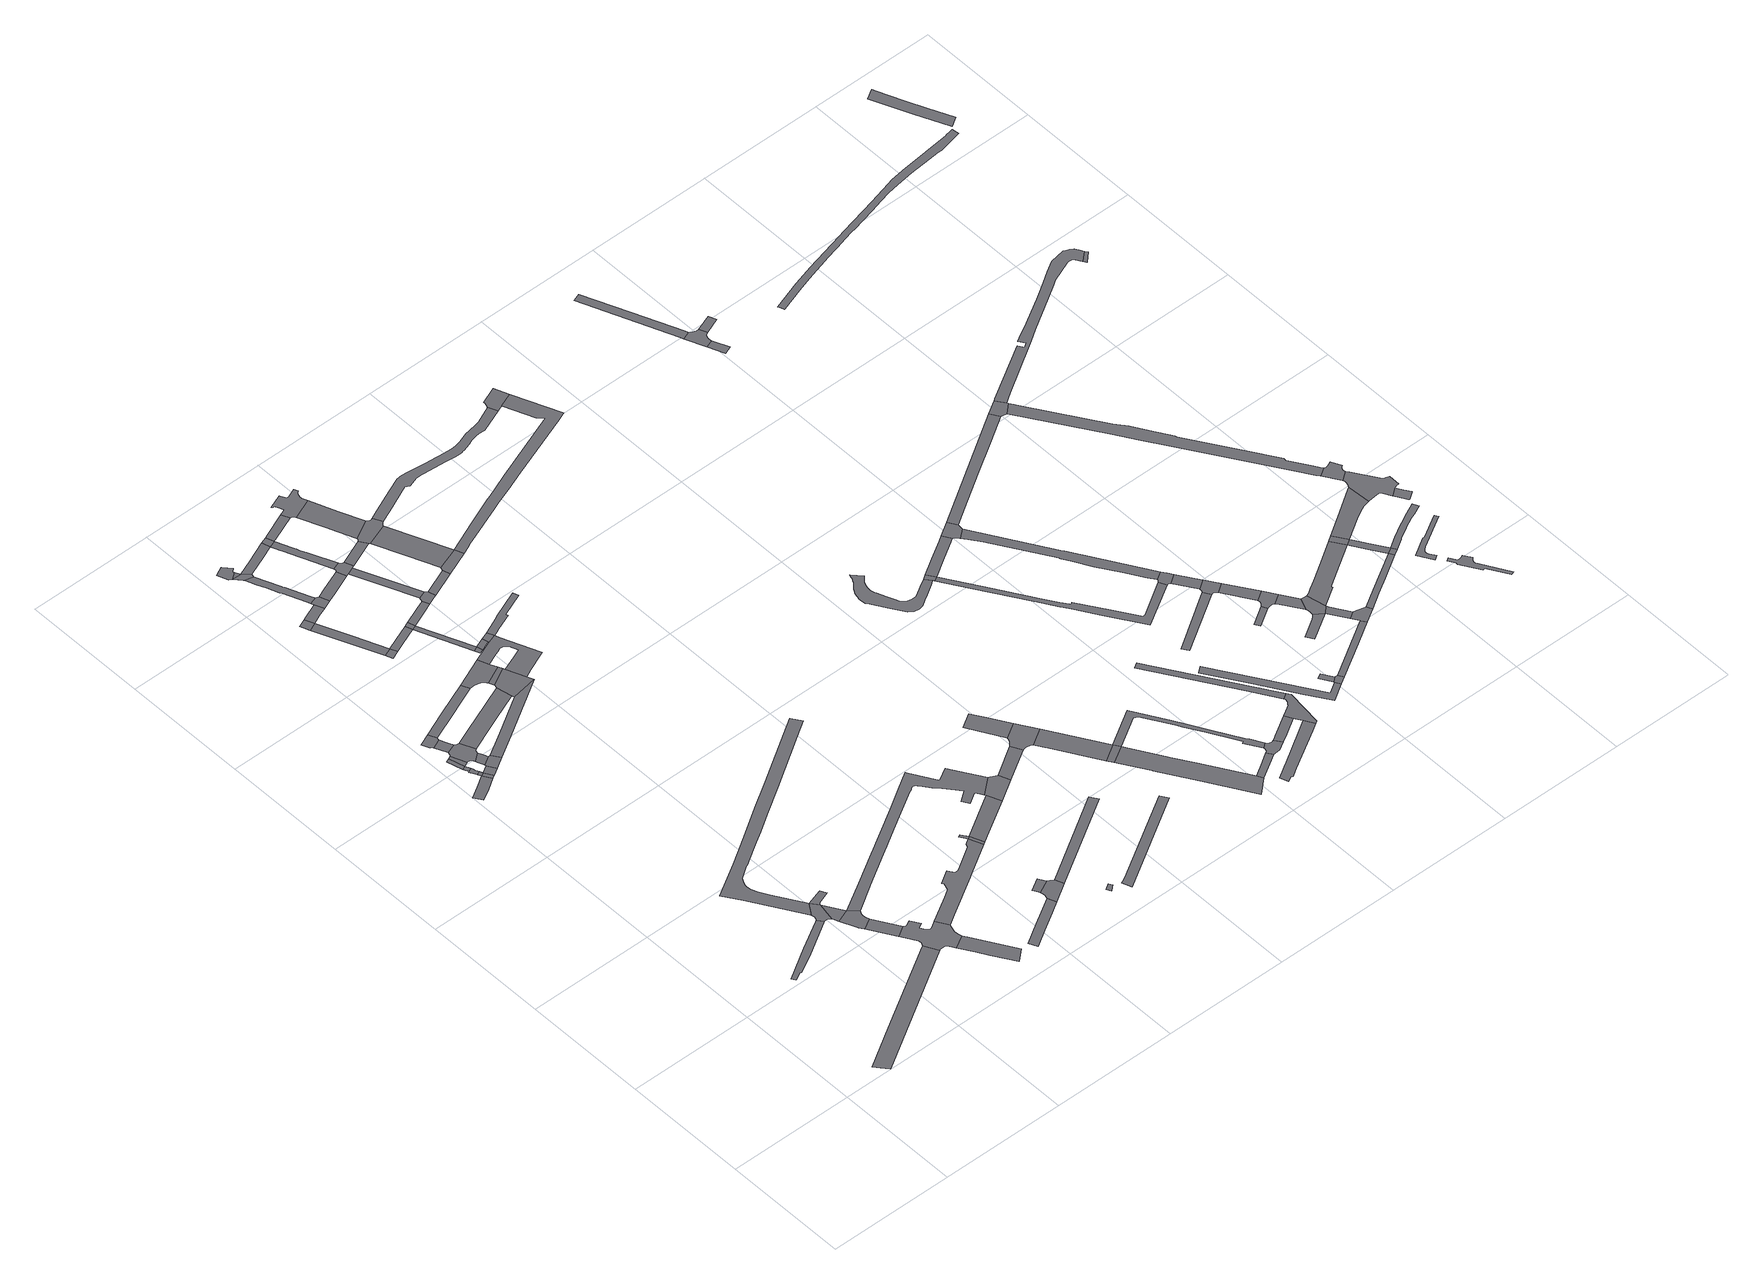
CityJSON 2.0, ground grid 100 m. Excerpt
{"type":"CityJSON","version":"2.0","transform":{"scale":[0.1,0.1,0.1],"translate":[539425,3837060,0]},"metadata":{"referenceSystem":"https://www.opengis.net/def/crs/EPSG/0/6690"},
"CityObjects":{
"road1":{"type":"Road","attributes":{"RoadStructureAttribute.sectionType":"1"},"geometry":[{"type":"MultiSurface","lod":"1","boundaries":[[[0,1,2,3,4,5,6]]]}]},
"road2":{"type":"Road","attributes":{"RoadStructureAttribute.sectionType":"1"},"geometry":[{"type":"MultiSurface","lod":"1","boundaries":[[[7,8,9,10,11,12,13,14,15,16]]]}]},
"road3":{"type":"Road","attributes":{"RoadStructureAttribute.sectionType":"1"},"geometry":[{"type":"MultiSurface","lod":"1","boundaries":[[[17,18,19,20,21,22]]]}]},
"road4":{"type":"Road","geometry":[{"type":"MultiSurface","lod":"1","boundaries":[[[23,24,25,26]]]}]},
"road5":{"type":"Road","geometry":[{"type":"MultiSurface","lod":"1","boundaries":[[[27,28,29,30,31,32,33]]]}]},
"road6":{"type":"Road","geometry":[{"type":"MultiSurface","lod":"1","boundaries":[[[34,26,25,35,30,29]]]}]},
"road7":{"type":"Road","geometry":[{"type":"MultiSurface","lod":"1","boundaries":[[[33,32,36,17,37]]]}]},
"road8":{"type":"Road","geometry":[{"type":"MultiSurface","lod":"1","boundaries":[[[37,17,22,38]]]}]},
"road9":{"type":"Road","attributes":{"RoadStructureAttribute.sectionType":"1"},"geometry":[{"type":"MultiSurface","lod":"1","boundaries":[[[39,23,26,40]]]}]},
"road10":{"type":"Road","attributes":{"RoadStructureAttribute.sectionType":"1"},"geometry":[{"type":"MultiSurface","lod":"1","boundaries":[[[41,37,38,42]]]}]},
"road11":{"type":"Road","geometry":[{"type":"MultiSurface","lod":"1","boundaries":[[[43,44,45,46,47,48,49,50,51,7,16,52,53,54,55,56,57]]]}]},
"road12":{"type":"Road","geometry":[{"type":"MultiSurface","lod":"1","boundaries":[[[58,59,60,61,62,63,64,65]]]}]},
"road13":{"type":"Road","attributes":{"RoadStructureAttribute.sectionType":"1"},"geometry":[{"type":"MultiSurface","lod":"1","boundaries":[[[66,63,62,67,68,69]]]}]},
"road14":{"type":"Road","geometry":[{"type":"MultiSurface","lod":"1","boundaries":[[[70,71,69,68,72,73,39,40,74,75,76,77,78,79,80,81,82]]]}]},
"road15":{"type":"Road","attributes":{"RoadStructureAttribute.sectionType":"1"},"geometry":[{"type":"MultiSurface","lod":"1","boundaries":[[[83,84,85,78,77,86,87,88,89]]]}]},
"road16":{"type":"Road","geometry":[{"type":"MultiSurface","lod":"1","boundaries":[[[90,91,92,93,94,95,96,97,98,99]]]}]},
"road17":{"type":"Road","geometry":[{"type":"MultiSurface","lod":"1","boundaries":[[[100,89,88,41,42,101,102]]]}]},
"road18":{"type":"Road","attributes":{"RoadStructureAttribute.sectionType":"1"},"geometry":[{"type":"MultiSurface","lod":"1","boundaries":[[[103,57,56,104,105,91,90]]]}]},
"road19":{"type":"Road","attributes":{"RoadStructureAttribute.sectionType":"1"},"geometry":[{"type":"MultiSurface","lod":"1","boundaries":[[[95,94,106,107]]]}]},
"road20":{"type":"Road","geometry":[{"type":"MultiSurface","lod":"1","boundaries":[[[108,109,110,111,43,57]]]}]},
"road21":{"type":"Road","geometry":[{"type":"MultiSurface","lod":"1","boundaries":[[[112,113,114,115,116,117,118,119,120,121,122,123,107,106,124,125,126,127,0,6,128,129,130,131,132,133,134,135,136,137,138,139,140,141]]]}]},
"road22":{"type":"Road","attributes":{"RoadStructureAttribute.sectionType":"1"},"geometry":[{"type":"MultiSurface","lod":"1","boundaries":[[[142,135,134,143,144,145,146]]]}]},
"road23":{"type":"Road","attributes":{"RoadStructureAttribute.sectionType":"1"},"geometry":[{"type":"MultiSurface","lod":"1","boundaries":[[[147,148,149,58,65,150,151,152]]]}]},
"road24":{"type":"Road","attributes":{"RoadStructureAttribute.sectionType":"1"},"geometry":[{"type":"MultiSurface","lod":"1","boundaries":[[[153,154,155,82,81,156,157,158]]]}]},
"road25":{"type":"Road","attributes":{"RoadStructureAttribute.sectionType":"1"},"geometry":[{"type":"MultiSurface","lod":"1","boundaries":[[[159,160,161,162,102,101]]]}]},
"road26":{"type":"Road","geometry":[{"type":"MultiSurface","lod":"1","boundaries":[[[163,164,165,166,167]]]}]},
"road27":{"type":"Road","attributes":{"RoadStructureAttribute.sectionType":"1"},"geometry":[{"type":"MultiSurface","lod":"1","boundaries":[[[168,167,166,169,170,171]]]}]},
"road28":{"type":"Road","attributes":{"RoadStructureAttribute.sectionType":"1"},"geometry":[{"type":"MultiSurface","lod":"1","boundaries":[[[172,173,174,175,176,177,178,179,180,181,182,183,184,185,186,187,188,189,190,191,192,193,194,195,196,197,198,44,43]]]}]},
"road29":{"type":"Road","geometry":[{"type":"MultiSurface","lod":"1","boundaries":[[[171,170,199,200]]]}]},
"road30":{"type":"Road","attributes":{"RoadStructureAttribute.sectionType":"1"},"geometry":[{"type":"MultiSurface","lod":"1","boundaries":[[[201,202,163,167,203,204]]]}]},
"road31":{"type":"Road","geometry":[{"type":"MultiSurface","lod":"1","boundaries":[[[205,206,207,208,209,210,211,212]]]}]},
"road32":{"type":"Road","attributes":{"RoadStructureAttribute.sectionType":"1"},"geometry":[{"type":"MultiSurface","lod":"1","boundaries":[[[213,210,209,214]]]}]},
"road33":{"type":"Road","geometry":[{"type":"MultiSurface","lod":"1","boundaries":[[[209,215,216,217,214]]]}]},
"road34":{"type":"Road","attributes":{"RoadStructureAttribute.sectionType":"1"},"geometry":[{"type":"MultiSurface","lod":"1","boundaries":[[[215,218,219,220,221,222,223,224,225,226,227,228,229,230,216]]]}]},
"road35":{"type":"Road","attributes":{"RoadStructureAttribute.sectionType":"1"},"geometry":[{"type":"MultiSurface","lod":"1","boundaries":[[[231,232,233,234,235,236,237,238]]]}]},
"road36":{"type":"Road","geometry":[{"type":"MultiSurface","lod":"1","boundaries":[[[239,147,152,240,241,242,243,244,245,246,247,248]]]}]},
"road37":{"type":"Road","attributes":{"RoadStructureAttribute.sectionType":"1"},"geometry":[{"type":"MultiSurface","lod":"1","boundaries":[[[249,250,171,200,251,252]]]}]},
"road38":{"type":"Road","attributes":{"RoadStructureAttribute.sectionType":"1"},"geometry":[{"type":"MultiSurface","lod":"1","boundaries":[[[253,254,255,256,257,258,259,260,261,262,263,264,265,141,140,266,267,268,269]]]}]},
"road39":{"type":"Road","geometry":[{"type":"MultiSurface","lod":"1","boundaries":[[[225,224,201,204,270,271]]]}]},
"road40":{"type":"Road","attributes":{"RoadStructureAttribute.sectionType":"1"},"geometry":[{"type":"MultiSurface","lod":"1","boundaries":[[[247,246,272,273]]]}]},
"road41":{"type":"Road","geometry":[{"type":"MultiSurface","lod":"1","boundaries":[[[273,272,274,275,153,158,161,160,276,277]]]}]},
"road42":{"type":"Road","geometry":[{"type":"MultiSurface","lod":"1","boundaries":[[[278,279,214,217,280,281]]]}]},
"road43":{"type":"Road","geometry":[{"type":"MultiSurface","lod":"1","boundaries":[[[282,283,249,252,284]]]}]},
"road44":{"type":"Road","attributes":{"RoadStructureAttribute.sectionType":"1"},"geometry":[{"type":"MultiSurface","lod":"1","boundaries":[[[284,252,285,286]]]}]},
"road45":{"type":"Road","geometry":[{"type":"MultiSurface","lod":"1","boundaries":[[[286,285,287,288]]]}]},
"road46":{"type":"Road","attributes":{"RoadStructureAttribute.sectionType":"1"},"geometry":[{"type":"MultiSurface","lod":"1","boundaries":[[[289,290,291,271,270,292,293,294]]]}]},
"road47":{"type":"Road","attributes":{"RoadStructureAttribute.sectionType":"1"},"geometry":[{"type":"MultiSurface","lod":"1","boundaries":[[[295,296,297,298,299,300,301,302,303,304,305,306,90,99,307,308,309,310,311,312,313,314,315,316,317,318,319,320,321,322,323,324,325,326,327,328,329,330,331,332,333]]]}]},
"road48":{"type":"Road","attributes":{"RoadStructureAttribute.sectionType":"1"},"geometry":[{"type":"MultiSurface","lod":"1","boundaries":[[[334,286,288,335,336]]]}]},
"road49":{"type":"Road","attributes":{"RoadStructureAttribute.sectionType":"1"},"geometry":[{"type":"MultiSurface","lod":"1","boundaries":[[[337,338,339,340,341,342,343,344,345,239,248,346,347,348,349,350,351,352,353,354,355,277,276]]]}]},
"road50":{"type":"Road","geometry":[{"type":"MultiSurface","lod":"1","boundaries":[[[356,357,358,359,360,361]]]}]},
"road51":{"type":"Road","attributes":{"RoadStructureAttribute.sectionType":"1"},"geometry":[{"type":"MultiSurface","lod":"1","boundaries":[[[362,363,282,284,364,365]]]}]},
"road52":{"type":"Road","attributes":{"RoadStructureAttribute.sectionType":"1"},"geometry":[{"type":"MultiSurface","lod":"1","boundaries":[[[366,361,360,367,368,231,238,369,370]]]}]},
"road53":{"type":"Road","geometry":[{"type":"MultiSurface","lod":"1","boundaries":[[[371,278,281,372]]]}]},
"road54":{"type":"Road","geometry":[{"type":"MultiSurface","lod":"1","boundaries":[[[373,334,336,343,342]]]}]},
"road55":{"type":"Road","attributes":{"RoadStructureAttribute.sectionType":"1"},"geometry":[{"type":"MultiSurface","lod":"1","boundaries":[[[374,375,376,377,378,372,281,379,380,381,382,383,384,385,386,387]]]}]},
"road56":{"type":"Road","geometry":[{"type":"MultiSurface","lod":"1","boundaries":[[[388,387,386,389,390,391,289,294,392,393,394,395]]]}]},
"road57":{"type":"Road","geometry":[{"type":"MultiSurface","lod":"1","boundaries":[[[396,397,398,253,399]]]}]},
"road58":{"type":"Road","attributes":{"RoadStructureAttribute.sectionType":"1"},"geometry":[{"type":"MultiSurface","lod":"1","boundaries":[[[400,401,393,392,402,403,404]]]}]},
"road59":{"type":"Road","geometry":[{"type":"MultiSurface","lod":"1","boundaries":[[[399,253,269,405]]]}]},
"road60":{"type":"Road","geometry":[{"type":"MultiSurface","lod":"1","boundaries":[[[406,404,403,362,365,407,408,409]]]}]},
"road61":{"type":"Road","attributes":{"RoadStructureAttribute.sectionType":"1"},"geometry":[{"type":"MultiSurface","lod":"1","boundaries":[[[410,411,412,371,372,413,414,415]]]}]},
"road62":{"type":"Road","geometry":[{"type":"MultiSurface","lod":"1","boundaries":[[[416,417,418,419]]]}]},
"road63":{"type":"Road","attributes":{"RoadStructureAttribute.sectionType":"1"},"geometry":[{"type":"MultiSurface","lod":"1","boundaries":[[[420,421,395,394,422,423]]]}]},
"road64":{"type":"Road","attributes":{"RoadStructureAttribute.sectionType":"1"},"geometry":[{"type":"MultiSurface","lod":"1","boundaries":[[[424,425,426,427,428,429,430,431,432,373,342]]]}]},
"road65":{"type":"Road","attributes":{"RoadStructureAttribute.sectionType":"1"},"geometry":[{"type":"MultiSurface","lod":"1","boundaries":[[[433,409,408,434]]]}]},
"road66":{"type":"Road","attributes":{"RoadStructureAttribute.sectionType":"1"},"geometry":[{"type":"MultiSurface","lod":"1","boundaries":[[[435,399,405,436,437]]]}]},
"road67":{"type":"Road","geometry":[{"type":"MultiSurface","lod":"1","boundaries":[[[438,439,440,441,442,443,444,445,446,410,415,447,448,449,450,451,452,453,454,455,456,457,458,459]]]}]},
"road68":{"type":"Road","attributes":{"RoadStructureAttribute.sectionType":"1"},"geometry":[{"type":"MultiSurface","lod":"1","boundaries":[[[460,449,448,461,462,463,464]]]}]},
"road69":{"type":"Road","geometry":[{"type":"MultiSurface","lod":"1","boundaries":[[[465,466,467,464,463,468,420,423,469,470,471,472,473,474]]]}]},
"road70":{"type":"Road","attributes":{"RoadStructureAttribute.sectionType":"1"},"geometry":[{"type":"MultiSurface","lod":"1","boundaries":[[[475,476,370,369]]]}]},
"road71":{"type":"Road","attributes":{"RoadStructureAttribute.sectionType":"1"},"geometry":[{"type":"MultiSurface","lod":"1","boundaries":[[[477,470,469,478,479,480]]]}]},
"road72":{"type":"Road","geometry":[{"type":"MultiSurface","lod":"1","boundaries":[[[480,479,433,434,481]]]}]},
"road73":{"type":"Road","geometry":[{"type":"MultiSurface","lod":"1","boundaries":[[[333,332,435,437,482,483]]]}]},
"road74":{"type":"Road","attributes":{"RoadStructureAttribute.sectionType":"1"},"geometry":[{"type":"MultiSurface","lod":"1","boundaries":[[[484,485,486,487,488,489]]]}]},
"road75":{"type":"Road","attributes":{"RoadStructureAttribute.sectionType":"1"},"geometry":[{"type":"MultiSurface","lod":"1","boundaries":[[[490,483,482,491]]]}]},
"road76":{"type":"Road","attributes":{"RoadStructureAttribute.sectionType":"1"},"geometry":[{"type":"MultiSurface","lod":"1","boundaries":[[[492,493,494,495,496,497]]]}]},
"road77":{"type":"Road","geometry":[{"type":"MultiSurface","lod":"1","boundaries":[[[497,496,498,499,500,490,491,501,502,503,504]]]}]},
"road78":{"type":"Road","attributes":{"RoadStructureAttribute.sectionType":"1"},"geometry":[{"type":"MultiSurface","lod":"1","boundaries":[[[505,504,503,506,507,508,509,510]]]}]},
"road79":{"type":"Road","attributes":{"RoadStructureAttribute.sectionType":"1"},"geometry":[{"type":"MultiSurface","lod":"1","boundaries":[[[511,512,513,514,515,516,517,518,519,520,521,522,523,524,525,526,527,528,529,474,473,530,531,532,533,534,535,536,537,538,539,540,541,542,543,544,545,546,547,548,549,550,551]]]}]},
"road80":{"type":"Road","geometry":[{"type":"MultiSurface","lod":"1","boundaries":[[[510,509,552,553]]]}]},
"road81":{"type":"Road","attributes":{"RoadStructureAttribute.sectionType":"1"},"geometry":[{"type":"MultiSurface","lod":"1","boundaries":[[[554,555,556,557,558,559,560,561,562,563,564,565,566,567,568,569,570,571,480,481]]]}]},
"road82":{"type":"Road","attributes":{"RoadStructureAttribute.sectionType":"1"},"geometry":[{"type":"MultiSurface","lod":"1","boundaries":[[[572,573,574,575,553,552,576,577,578,579,580,581,582,583]]]}]},
"road83":{"type":"Road","attributes":{"RoadStructureAttribute.sectionType":"1"},"geometry":[{"type":"MultiSurface","lod":"1","boundaries":[[[584,585,586,587,588,589,510,553,590,591,592,593,594,595,596,597,598,599]]]}]},
"road84":{"type":"Road","attributes":{"RoadStructureAttribute.sectionType":"1"},"geometry":[{"type":"MultiSurface","lod":"1","boundaries":[[[600,601,583,582,602,603]]]}]},
"road85":{"type":"Road","attributes":{"RoadStructureAttribute.sectionType":"1"},"geometry":[{"type":"MultiSurface","lod":"1","boundaries":[[[604,605,606,607,608,609,610,611,612,613,614,615,616,617,618,619,620,621,622,623,624,625,626,627,628,629,630,631,632,633,634,635,636,637,638,639,640,641,642,643,644,645,646,647,648,649,650,651,652,653,654,655,656,657,658,659,660,661,662,663,664]]]}]},
"road86":{"type":"Road","geometry":[{"type":"MultiSurface","lod":"1","boundaries":[[[665,666,667,599,598,668,669,670,671,672,600,603,673,674,675]]]}]},
"road87":{"type":"Road","attributes":{"RoadStructureAttribute.sectionType":"1"},"geometry":[{"type":"MultiSurface","lod":"1","boundaries":[[[676,677,678,679,680,681,682,683,684,685,686,687,688]]]}]},
"road88":{"type":"Road","geometry":[{"type":"MultiSurface","lod":"1","boundaries":[[[689,690,691,692,511,551,564,563]]]}]},
"road89":{"type":"Road","geometry":[{"type":"MultiSurface","lod":"1","boundaries":[[[693,664,663,694,695]]]}]},
"road90":{"type":"Road","attributes":{"RoadStructureAttribute.sectionType":"1"},"geometry":[{"type":"MultiSurface","lod":"1","boundaries":[[[696,697,698,699,675,674,700,701,702]]]}]},
"road91":{"type":"Road","attributes":{"RoadStructureAttribute.sectionType":"1"},"geometry":[{"type":"MultiSurface","lod":"1","boundaries":[[[703,704,705,706,707,708]]]}]},
"road92":{"type":"Road","attributes":{"RoadStructureAttribute.sectionType":"1"},"geometry":[{"type":"MultiSurface","lod":"1","boundaries":[[[709,710,711,693,695,712,713,714]]]}]},
"road93":{"type":"Road","geometry":[{"type":"MultiSurface","lod":"1","boundaries":[[[715,716,708,707,717,718,719,720,721,696,702,676,688]]]}]},
"road94":{"type":"Road","attributes":{"RoadStructureAttribute.sectionType":"1"},"geometry":[{"type":"MultiSurface","lod":"1","boundaries":[[[722,723,724,725,726,727,728,729,730,731,732,695,694,733,734,735,736,737,738,739,740,741,742]]]}]},
"road95":{"type":"Road","attributes":{"RoadStructureAttribute.sectionType":"1"},"geometry":[{"type":"MultiSurface","lod":"1","boundaries":[[[743,744,745,746,747,748,749,750,751,752]]]}]},
"road96":{"type":"Road","geometry":[{"type":"MultiSurface","lod":"1","boundaries":[[[753,709,714,754,755,756,757]]]}]},
"road97":{"type":"Road","attributes":{"RoadStructureAttribute.sectionType":"1"},"geometry":[{"type":"MultiSurface","lod":"1","boundaries":[[[758,759,760,761]]]}]},
"road98":{"type":"Road","geometry":[{"type":"MultiSurface","lod":"1","boundaries":[[[762,763,764,765]]]}]},
"road99":{"type":"Road","geometry":[{"type":"MultiSurface","lod":"1","boundaries":[[[766,765,764,752,751,767,768]]]}]},
"road100":{"type":"Road","attributes":{"RoadStructureAttribute.sectionType":"1"},"geometry":[{"type":"MultiSurface","lod":"1","boundaries":[[[769,770,771,772,773,756,755,774,775,776,777,778,779,780,781,782,783,784]]]}]},
"road101":{"type":"Road","geometry":[{"type":"MultiSurface","lod":"1","boundaries":[[[785,784,783,786,742,741,787,788,789]]]}]},
"road102":{"type":"Road","attributes":{"RoadStructureAttribute.sectionType":"1"},"geometry":[{"type":"MultiSurface","lod":"1","boundaries":[[[790,791,792,793]]]}]},
"road103":{"type":"Road","attributes":{"RoadStructureAttribute.sectionType":"1"},"geometry":[{"type":"MultiSurface","lod":"1","boundaries":[[[794,789,788,795,796]]]}]},
"road104":{"type":"Road","geometry":[{"type":"MultiSurface","lod":"1","boundaries":[[[796,795,797,798,758,761,799,800,801,802]]]}]},
"road105":{"type":"Road","attributes":{"RoadStructureAttribute.sectionType":"1"},"geometry":[{"type":"MultiSurface","lod":"1","boundaries":[[[803,768,767,804,805]]]}]},
"road106":{"type":"Road","attributes":{"RoadStructureAttribute.sectionType":"1"},"geometry":[{"type":"MultiSurface","lod":"1","boundaries":[[[806,807,808,809,810,811,812]]]}]},
"road107":{"type":"Road","attributes":{"RoadStructureAttribute.sectionType":"1"},"geometry":[{"type":"MultiSurface","lod":"1","boundaries":[[[802,801,813,814]]]}]},
"road108":{"type":"Road","geometry":[{"type":"MultiSurface","lod":"1","boundaries":[[[814,813,815,816,817,790,793,818,819,820,821,822]]]}]},
"road109":{"type":"Road","attributes":{"RoadStructureAttribute.sectionType":"1"},"geometry":[{"type":"MultiSurface","lod":"1","boundaries":[[[823,753,757,824,825,826,827]]]}]},
"road110":{"type":"Road","attributes":{"RoadStructureAttribute.sectionType":"1"},"geometry":[{"type":"MultiSurface","lod":"1","boundaries":[[[828,829,830,831,832,833,834]]]}]},
"road111":{"type":"Road","attributes":{"RoadStructureAttribute.sectionType":"1"},"geometry":[{"type":"MultiSurface","lod":"1","boundaries":[[[822,821,835,836,837]]]}]},
"road112":{"type":"Road","attributes":{"RoadStructureAttribute.sectionType":"1"},"geometry":[{"type":"MultiSurface","lod":"1","boundaries":[[[838,839,840,841]]]}]},
"road113":{"type":"Road","geometry":[{"type":"MultiSurface","lod":"1","boundaries":[[[842,843,844,845,834,833,841,840,846,847,848,849,850,851,852]]]}]},
"road114":{"type":"Road","geometry":[{"type":"MultiSurface","lod":"1","boundaries":[[[853,837,836,854,855,856,806,812,857,858]]]}]},
"road115":{"type":"Road","attributes":{"RoadStructureAttribute.sectionType":"1"},"geometry":[{"type":"MultiSurface","lod":"1","boundaries":[[[859,860,857,812,861,862]]]}]},
"road116":{"type":"Road","geometry":[{"type":"MultiSurface","lod":"1","boundaries":[[[863,862,861,864,803,805,865,866,867]]]}]},
"road117":{"type":"Road","geometry":[{"type":"MultiSurface","lod":"1","boundaries":[[[868,869,852,851]]]}]},
"road118":{"type":"Road","attributes":{"RoadStructureAttribute.sectionType":"1"},"geometry":[{"type":"MultiSurface","lod":"1","boundaries":[[[870,871,872,873,874,875,858,857,876,877,878,879,880,881]]]}]},
"road119":{"type":"Road","attributes":{"RoadStructureAttribute.sectionType":"1"},"geometry":[{"type":"MultiSurface","lod":"1","boundaries":[[[882,883,867,866,865,884,885,886]]]}]},
"road120":{"type":"Road","geometry":[{"type":"MultiSurface","lod":"1","boundaries":[[[887,823,827,888,889,890]]]}]},
"road121":{"type":"Road","geometry":[{"type":"MultiSurface","lod":"1","boundaries":[[[891,870,881,892]]]}]},
"road122":{"type":"Road","attributes":{"RoadStructureAttribute.sectionType":"1"},"geometry":[{"type":"MultiSurface","lod":"1","boundaries":[[[893,892,881,894,895,896]]]}]},
"road123":{"type":"Road","geometry":[{"type":"MultiSurface","lod":"1","boundaries":[[[896,895,882,886,897]]]}]},
"road124":{"type":"Road","attributes":{"RoadStructureAttribute.sectionType":"1"},"geometry":[{"type":"MultiSurface","lod":"1","boundaries":[[[898,899,900,901,902,903,904,905,906,907,908,909,910,911,889,888,912,913,914,915,916,917,918,919]]]}]},
"road125":{"type":"Road","attributes":{"RoadStructureAttribute.sectionType":"1"},"geometry":[{"type":"MultiSurface","lod":"1","boundaries":[[[920,921,922,891,892,923,924,925,926,927,928]]]}]},
"road126":{"type":"Road","attributes":{"RoadStructureAttribute.sectionType":"1"},"geometry":[{"type":"MultiSurface","lod":"1","boundaries":[[[929,930,931,932,933,934,935,936,937,938,939,940,941,942,943,944,945,946,947]]]}]},
"road127":{"type":"Road","attributes":{"RoadStructureAttribute.sectionType":"1"},"geometry":[{"type":"MultiSurface","lod":"1","boundaries":[[[948,949,950,951,952,953,954,955,956,957,958,959]]]}]},
"road128":{"type":"Road","attributes":{"RoadStructureAttribute.sectionType":"1"},"geometry":[{"type":"MultiSurface","lod":"1","boundaries":[[[960,961,962,963,964,965,966,896,897,967,968,969,970,971,972,973]]]}]},
"road129":{"type":"Road","geometry":[{"type":"MultiSurface","lod":"1","boundaries":[[[974,975,976,977,919,918,978,979,980,981,982,983]]]}]},
"road130":{"type":"Road","geometry":[{"type":"MultiSurface","lod":"1","boundaries":[[[984,985,986,987,988,979,978,989,990,991,920,928,992,993,994,995,996,997,998,999,1000,1001,1002]]]}]},
"road131":{"type":"Road","attributes":{"RoadStructureAttribute.sectionType":"1"},"geometry":[{"type":"MultiSurface","lod":"1","boundaries":[[[1003,1004,999,998,1005,1006,1007,1008]]]}]},
"road132":{"type":"Road","attributes":{"RoadStructureAttribute.sectionType":"1"},"geometry":[{"type":"MultiSurface","lod":"1","boundaries":[[[1009,1010,1011,1012,1013,1014,1015,1016,1017,1018,1019,1020,1021,1022,1023,1024,1025,1026,887,890,1027,1028,1029,1030,1031,1032,1033,1034,1035,1036,1037,1038,1039,1040]]]}]},
"road133":{"type":"Road","attributes":{"RoadStructureAttribute.sectionType":"1"},"geometry":[{"type":"MultiSurface","lod":"1","boundaries":[[[1041,1042,1043,1044,1045,1046,1047,1048,1049,1050,1051,1052,1053,1054,1055,1056,1057,1058,1059,1060,1061,1062,1063,1064,1065,1066,1067,1068,1069,1070,1071,1072,1073,1074,1075]]]}]},
"road134":{"type":"Road","geometry":[{"type":"MultiSurface","lod":"1","boundaries":[[[1040,1039,1076,1077]]]}]},
"road135":{"type":"Road","attributes":{"RoadStructureAttribute.sectionType":"1"},"geometry":[{"type":"MultiSurface","lod":"1","boundaries":[[[1078,1079,1080,1081,1082,1083,1084,1085,1086,1087]]]}]}
},
"vertices":[
[1320,713,0],[1309,708,0],[639,299,0],[315,101,0],[351,55,0],[393,2,0],[1374,605,0],
[949,1365,0],[936,1356,0],[712,1224,0],[461,1071,0],[479,1039,0],[545,1076,0],[551,1067,0],[711,1155,0],[969,1313,0],[981,1319,0],
[184,3853,0],[89,3795,0],[4,3743,0],[44,3677,0],[135,3732,0],[224,3787,0],
[125,4118,0],[96,4107,0],[131,3986,0],[159,3997,0],
[188,3922,0],[181,3942,0],[177,3952,0],[149,3940,0],[139,3936,0],[171,3883,0],[199,3896,0],
[173,3961,0],[135,3974,0],
[173,3879,0],[210,3869,0],
[250,3803,0],
[149,4128,0],[196,4013,0],
[267,3904,0],[307,3837,0],
[1018,1512,0],[957,1418,0],[960,1410,0],[961,1403,0],[961,1396,0],[960,1385,0],[958,1379,0],[956,1374,0],[953,1369,0],[995,1322,0],[1007,1321,0],[1017,1317,0],[1026,1311,0],[1034,1303,0],[1063,1453,0],
[170,4379,0],[75,4339,0],[102,4275,0],[114,4272,0],[120,4264,0],[194,4295,0],[194,4305,0],[197,4315,0],
[218,4239,0],[144,4208,0],[162,4166,0],[238,4192,0],
[259,4181,0],[248,4185,0],[158,4144,0],[154,4136,0],[208,4014,0],[218,4012,0],[230,4007,0],[240,3983,0],[305,4034,0],[308,4049,0],[313,4058,0],[322,4065,0],[275,4180,0],
[333,3967,0],[328,3980,0],[319,4001,0],[248,3964,0],[260,3935,0],[267,3915,0],[338,3959,0],
[1158,1296,0],[1057,1255,0],[1105,1139,0],[1113,1122,0],[1134,1088,0],[1219,1139,0],[1211,1162,0],[1209,1184,0],[1213,1209,0],[1226,1232,0],
[346,3956,0],[397,3892,0],[356,3959,0],
[1153,1306,0],[1040,1296,0],[1046,1283,0],
[1257,886,0],[1339,936,0],
[1066,1463,0],[1073,1468,0],[1175,1505,0],[1146,1552,0],
[1482,802,0],[1465,795,0],[1452,799,0],[1437,809,0],[1425,827,0],[1412,851,0],[1449,876,0],[1407,946,0],[1400,942,0],[1371,926,0],[1359,923,0],[1349,926,0],[1283,843,0],[1330,766,0],[1330,756,0],[1331,738,0],[1384,609,0],[1399,611,0],[1414,612,0],[1424,612,0],[1434,607,0],[1442,602,0],[1473,550,0],[1573,609,0],[1567,641,0],[1566,673,0],[1573,701,0],[1578,718,0],[1586,736,0],[1528,830,0],
[1593,576,0],[1542,435,0],[1594,348,0],[1701,176,0],[1786,252,0],
[641,4575,0],[521,4526,0],[374,4464,0],[433,4413,0],[511,4446,0],[668,4511,0],
[804,4398,0],[506,4275,0],[419,4239,0],[518,4146,0],[606,4183,0],[830,4276,0],
[573,4000,0],[1043,4288,0],[838,4253,0],[539,4070,0],
[273,5727,0],[227,5708,0],[207,5700,0],[237,5628,0],[302,5656,0],
[410,5399,0],[345,5372,0],[452,5118,0],[517,5145,0],
[876,1748,0],[835,1823,0],[815,1868,0],[812,1905,0],[814,1928,0],[826,1958,0],[841,1986,0],[935,2047,0],[945,2050,0],[1095,2145,0],[1136,2171,0],[1222,2226,0],[1383,2328,0],[1578,2453,0],[1996,2720,0],[2122,2801,0],[2069,2880,0],[1995,2833,0],[1553,2550,0],[1341,2415,0],[1166,2303,0],[1028,2215,0],[957,2169,0],[884,2123,0],[621,1964,0],[710,1824,0],[953,1428,0],
[474,5063,0],[540,5090,0],
[416,5785,0],[294,5736,0],[371,5684,0],[445,5714,0],
[187,6460,0],[153,6443,0],[112,6422,0],[145,6337,0],[166,6328,0],[219,6364,0],[213,6375,0],[240,6398,0],
[228,6343,0],[238,6322,0],
[217,6270,0],[288,6250,0],[296,6275,0],
[224,6254,0],[254,6181,0],[282,6114,0],[320,6022,0],[323,6015,0],[395,5840,0],[407,5810,0],[463,5831,0],[448,5862,0],[376,6036,0],[373,6043,0],[366,6059,0],[325,6158,0],
[2230,487,0],[2145,435,0],[2019,359,0],[1858,261,0],[1886,194,0],[2020,276,0],[2166,366,0],[2258,422,0],
[882,4676,0],[686,4513,0],[709,4513,0],[735,4511,0],[756,4503,0],[777,4491,0],[790,4476,0],[795,4470,0],[940,4538,0],[916,4594,0],
[733,5233,0],[606,5181,0],[597,5113,0],[749,5176,0],
[2208,1249,0],[2163,1221,0],[2158,1199,0],[2012,1108,0],[1962,1077,0],[1945,1077,0],[1935,1079,0],[1902,1123,0],[1801,1062,0],[1810,1050,0],[1810,1045,0],[1793,990,0],[1727,950,0],[1668,786,0],[1977,975,0],[2013,997,0],[2252,1143,0],
[518,5744,0],[488,5818,0],
[811,4431,0],[954,4504,0],
[813,4419,0],[811,4407,0],[1024,4341,0],[962,4485,0],
[539,6446,0],[363,6374,0],[460,6342,0],[558,6382,0],
[770,5248,0],[754,5241,0],[786,5191,0],
[923,4753,0],[960,4768,0],
[941,4711,0],[971,4723,0],
[729,5917,0],[700,5905,0],[567,5851,0],[585,5772,0],[740,5835,0],[758,5842,0],
[2584,1757,0],[2532,1840,0],[2432,1784,0],[2313,1982,0],[2308,1991,0],[2169,1904,0],[2005,1803,0],[1780,1666,0],[1722,1631,0],[1673,1601,0],[1634,1578,0],[1389,1429,0],[1246,1247,0],[1422,1359,0],[1431,1365,0],[1688,1521,0],[1718,1539,0],[1755,1561,0],[1800,1589,0],[2006,1713,0],[2210,1837,0],[2222,1840,0],[2247,1857,0],[2259,1860,0],[2269,1860,0],[2277,1855,0],[2287,1845,0],[2310,1818,0],[2348,1766,0],[2391,1716,0],[2431,1668,0],[2487,1602,0],[2408,1542,0],[2439,1490,0],[2520,1540,0],[2525,1540,0],[2530,1535,0],[2561,1483,0],[2687,1591,0],
[1038,4800,0],[1036,4750,0],[1049,4755,0],
[1085,4368,0],[1224,4429,0],[1252,4441,0],[1248,4451,0],[1133,4737,0],[1121,4767,0],[1052,4747,0],[1036,4740,0],[974,4715,0],[1009,4632,0],[1034,4642,0],[1065,4655,0],[1082,4656,0],[1096,4653,0],[1113,4642,0],[1124,4629,0],[1150,4564,0],[1094,4540,0],[1046,4520,0],
[2326,628,0],[2303,667,0],[2206,608,0],[2222,580,0],[2232,560,0],[2339,611,0],
[973,5330,0],[904,5302,0],[926,5248,0],[995,5276,0],
[2357,598,0],[2240,535,0],[2240,515,0],[2410,515,0],[2382,581,0],
[590,6467,0],[609,6403,0],
[1097,4824,0],
[704,6172,0],[689,6207,0],[680,6229,0],[671,6252,0],[661,6276,0],[569,6352,0],[585,6314,0],[591,6299,0],[618,6232,0],[619,6231,0],[633,6194,0],[651,6151,0],[734,5948,0],[794,5966,0],
[812,5949,0],[738,5930,0],[735,5922,0],[735,5921,0],[777,5850,0],[833,5873,0],[853,5881,0],[827,5944,0],
[2193,1317,0],[2174,1305,0],[2200,1262,0],[2228,1262,0],
[942,5619,0],[851,5832,0],[883,5595,0],[981,5361,0],[1042,5384,0],
[2272,1155,0],
[1052,5376,0],[1050,5299,0],[1079,5310,0],[1063,5368,0],
[808,6557,0],[613,6476,0],[599,6471,0],[614,6405,0],[624,6409,0],[834,6494,0],
[2625,314,0],[2579,285,0],[2598,251,0],[2642,289,0],
[1028,6031,0],[926,5987,0],[954,5922,0],[1066,5968,0],
[1164,4787,0],[1167,4788,0],[1312,4847,0],[1306,4867,0],[1489,4941,0],[1472,4983,0],[1250,4894,0],[1221,4878,0],[1202,4868,0],
[1265,5451,0],[1282,5393,0],
[2568,1470,0],[2381,1222,0],[2613,1363,0],
[960,6648,0],[942,6648,0],[922,6687,0],[917,6697,0],[809,6652,0],[815,6641,0],[828,6647,0],[843,6610,0],[857,6577,0],[854,6489,0],[869,6472,0],[1029,6537,0],[1013,6576,0],[1013,6583,0],[1013,6596,0],[1015,6605,0],[1015,6606,0],[1020,6618,0],[1025,6629,0],[1032,6636,0],[1042,6644,0],[1029,6676,0],
[1114,6328,0],[953,6268,0],[988,6185,0],[1040,6056,0],[1191,6138,0],
[1227,6121,0],[1205,6123,0],[1192,6135,0],[1041,6044,0],[1077,5962,0],[1250,6025,0],[1253,6035,0],[1260,6044,0],[1275,6055,0],[1241,6127,0],
[3108,943,0],[3068,1003,0],
[1355,5774,0],[1181,5712,0],[1276,5483,0],[1451,5544,0],
[1479,5474,0],
[2786,1470,0],[2750,1557,0],
[3461,637,0],[3424,700,0],[2745,285,0],[2712,267,0],[2695,262,0],[2725,190,0],
[2991,1707,0],[3036,1622,0],
[3042,2027,0],[2989,2114,0],[2875,2046,0],[2926,1958,0],[3032,1777,0],[3151,1850,0],
[3028,1760,0],[3015,1737,0],[3005,1722,0],[3064,1628,0],[3096,1623,0],[3114,1613,0],[3246,1694,0],
[3479,1312,0],[3127,1598,0],[3160,1542,0],[3170,1523,0],[3379,1179,0],[3512,1259,0],
[2503,6381,0],[2369,6320,0],[2334,6312,0],[2275,6303,0],[2231,6295,0],[2197,6282,0],[2149,6263,0],[2116,6258,0],[2079,6253,0],[2039,6255,0],[1961,6261,0],[1945,6262,0],[1846,6271,0],[1786,6277,0],[1698,6289,0],[1652,6292,0],[1608,6287,0],[1498,6241,0],[1307,6156,0],[1371,6097,0],[1596,6197,0],[1632,6182,0],[1682,6199,0],[1706,6205,0],[1733,6208,0],[1760,6206,0],[1779,6206,0],[1862,6198,0],[1962,6189,0],[2033,6182,0],[2057,6180,0],[2090,6181,0],[2105,6184,0],[2120,6186,0],[2150,6196,0],[2181,6207,0],[2220,6223,0],[2266,6233,0],[2300,6239,0],[2344,6234,0],[2532,6307,0],
[3409,1130,0],[3541,1210,0],
[1533,5496,0],[1573,5517,0],[1639,5543,0],[1909,5650,0],[1967,5672,0],[2091,5718,0],[2257,5781,0],[2774,5975,0],[2845,6004,0],[2694,6373,0],[2581,6326,0],[2679,6091,0],[2719,6048,0],[2162,5833,0],[2042,5787,0],[1966,5757,0],[1933,5745,0],[1707,5650,0],
[3815,757,0],[3726,904,0],[3709,932,0],[3556,1186,0],[3503,977,0],[3546,906,0],[3551,897,0],[3721,617,0],[3901,322,0],[3941,255,0],[4057,358,0],[4031,401,0],
[4223,691,0],[4215,704,0],[4085,932,0],[4003,1077,0],[3951,1166,0],[3797,1431,0],[3781,1354,0],[3815,1337,0],[3943,1117,0],[3975,1061,0],[4053,925,0],[4166,726,0],[4181,700,0],[4165,690,0],[4243,565,0],[4279,595,0],
[4223,522,0],[4144,472,0],[4171,426,0],[4252,475,0],
[3565,3227,0],[3457,3163,0],[3455,3162,0],[3429,3161,0],[3416,3161,0],[3404,3163,0],[3397,3164,0],[3386,3168,0],[3380,3170,0],[3372,3175,0],[3361,3183,0],[3356,3188,0],[3346,3199,0],[3332,3236,0],[3311,3289,0],[3279,3363,0],[3273,3378,0],[3270,3392,0],[3268,3399,0],[3267,3409,0],[3267,3421,0],[3268,3436,0],[3269,3444,0],[3273,3457,0],[3276,3465,0],[3283,3481,0],[3293,3498,0],[3299,3506,0],[3307,3517,0],[3326,3536,0],[3261,3607,0],[3254,3583,0],[3250,3572,0],[3242,3555,0],[3235,3542,0],[3229,3534,0],[3216,3518,0],[3195,3493,0],[3186,3480,0],[3177,3466,0],[3173,3459,0],[3168,3446,0],[3165,3437,0],[3161,3419,0],[3157,3402,0],[3156,3393,0],[3156,3380,0],[3157,3367,0],[3162,3342,0],[3169,3331,0],[3251,3194,0],[3317,3092,0],[3354,3068,0],[3397,3061,0],[3429,3066,0],[3474,3094,0],[3523,3124,0],[3603,3175,0],[3628,3193,0],[3638,3198,0],[3600,3248,0],
[4321,570,0],[4301,573,0],[4286,583,0],[4244,557,0],[4244,551,0],[4239,540,0],[4237,532,0],[4232,527,0],[4307,478,0],[4377,520,0],[4334,573,0],
[4609,578,0],[4506,515,0],[4263,366,0],[4225,343,0],[4134,287,0],[4158,222,0],[4169,228,0],[4202,247,0],[4210,237,0],[4276,277,0],[4379,339,0],[4589,464,0],[4654,503,0],
[2647,6487,0],[2514,6432,0],[2514,6419,0],[2513,6405,0],
[3637,3271,0],[3646,3186,0],[3678,3206,0],
[4539,695,0],[4374,597,0],[4350,583,0],[4342,578,0],[4385,525,0],[4439,557,0],[4573,638,0],
[4562,1045,0],[4138,1721,0],[4098,1695,0],[4511,1033,0],[4646,816,0],[4689,843,0],
[3955,3469,0],[3913,3443,0],[3769,3353,0],[3814,3290,0],[3964,3384,0],[3998,3404,0],
[4672,514,0],[4709,812,0],[4652,801,0],[4647,779,0],[4634,761,0],[4627,751,0],[4607,736,0],
[4477,2014,0],[4460,2014,0],[4338,2203,0],[4193,2429,0],[4176,2416,0],[4169,2427,0],[4145,2465,0],[4141,2470,0],[4047,2617,0],[4041,2627,0],[3848,2935,0],[3777,2976,0],[4011,2602,0],[4014,2598,0],[4108,2449,0],[4111,2443,0],[4159,2367,0],[4263,2202,0],[4440,1921,0],[4776,2125,0],[4745,2179,0],
[4918,650,0],[4913,650,0],[4651,1066,0],[4433,1411,0],[4384,1375,0],[4588,1051,0],[4772,760,0],[4888,578,0],[5026,663,0],[5002,703,0],
[4067,3540,0],[4014,3392,0],[4036,3367,0],[4105,3427,0],[4110,3472,0],
[4903,1918,0],[4449,1619,0],[4479,1571,0],[4936,1859,0],
[4982,826,0],[4946,804,0],[4999,712,0],[5034,740,0],
[5043,737,0],[5084,698,0],[5059,738,0],
[4540,2707,0],[4532,2720,0],[4474,2816,0],[4473,2818,0],[4468,2826,0],[4069,3325,0],[4130,3238,0],[4404,2791,0],[4406,2787,0],[4410,2777,0],[4443,2720,0],[4524,2574,0],[4631,2406,0],[4723,2260,0],[4758,2207,0],[4822,2246,0],
[4845,2208,0],[4760,2199,0],[4786,2127,0],[4801,2120,0],[4872,2166,0],
[5106,1555,0],[4960,1462,0],[4983,1422,0],[5127,1513,0],
[4939,2064,0],[4910,1951,0],[4982,1998,0],
[4910,1938,0],[4910,1931,0],[4953,1861,0],[4966,1857,0],[4979,1844,0],[5052,1892,0],
[5510,1013,0],[5358,865,0],[5538,977,0],
[5312,1270,0],[5299,1257,0],[5280,1240,0],[5218,1200,0],[5138,1148,0],[5171,1094,0],[5383,1225,0],
[5128,1613,0],[5203,1662,0],
[5133,1598,0],[5131,1586,0],[5121,1571,0],[5144,1518,0],[5162,1521,0],[5182,1519,0],[5192,1514,0],[5267,1563,0],
[4951,4102,0],[4246,3559,0],[4520,3732,0],[4796,3907,0],[4994,4034,0],
[3956,6033,0],[3804,6399,0],[3657,6758,0],[3598,6737,0],[3894,6006,0],[3904,5982,0],[3966,6007,0],
[5202,1501,0],[5311,1338,0],[5353,1433,0],
[4020,5692,0],[4081,5718,0],[4028,5844,0],[3968,5820,0],
[4018,5980,0],[4002,5982,0],[3989,5988,0],[3975,5996,0],[4024,5865,0],[4026,5880,0],[4031,5896,0],[4038,5906,0],[4045,5912,0],[4060,5918,0],[4035,5980,0],
[5370,1428,0],[5316,1320,0],[5319,1300,0],[5317,1283,0],[5430,1273,0],[5398,1426,0],
[5442,1252,0],[5441,1253,0],[5474,1077,0],[5528,1111,0],
[5607,1090,0],[5511,1017,0],[5646,1043,0],[5645,1043,0],[5627,1085,0],
[4187,5968,0],[4162,6028,0],
[5845,1705,0],[5652,1579,0],[5547,1511,0],[5529,1500,0],[5460,1457,0],[5425,1436,0],[5446,1286,0],[5581,1370,0],[5578,1383,0],[5643,1424,0],[5699,1460,0],[5915,1598,0],
[6068,1355,0],[5767,1170,0],[5771,1121,0],[5897,1198,0],[6090,1318,0],
[5058,4169,0],[5039,4022,0],[5114,4089,0],[5108,4100,0],
[5890,1735,0],[5960,1628,0],
[6040,1501,0],[5995,1474,0],[6069,1358,0],[6115,1384,0],
[6137,1347,0],
[6272,2243,0],[6237,2297,0],[6137,2458,0],[6140,2480,0],[5993,2714,0],[5741,3108,0],[5739,3122,0],[5738,3124,0],[5643,3279,0],[5571,3396,0],[5500,3483,0],[5283,3823,0],[5141,4046,0],[5134,4057,0],[5054,4005,0],[5429,3422,0],[5545,3240,0],[5657,3064,0],[6113,2349,0],[6195,2221,0],[6213,2194,0],[6277,2237,0],
[6282,1992,0],[6262,1977,0],[6039,1832,0],[6129,1736,0],[6137,1741,0],[6194,1771,0],[6239,1794,0],[6284,1802,0],[6294,1804,0],
[6448,889,0],[6440,904,0],[6440,914,0],[6442,924,0],[6447,937,0],[6462,952,0],[6423,1015,0],[6407,1004,0],[6389,1001,0],[6382,1001,0],[6372,1001,0],[6337,1058,0],[6315,1044,0],[6347,991,0],[6344,971,0],[6438,822,0],[6453,822,0],[6550,663,0],[6575,670,0],
[6532,1415,0],[6351,1308,0],[6331,1308,0],[6192,1221,0],[6261,1103,0],[6296,1125,0],[6265,1175,0],[6260,1192,0],[6262,1207,0],[6274,1225,0],[6292,1237,0],[6549,1387,0],
[6492,1593,0],[6386,1541,0],[6347,1521,0],[6302,1497,0],[6257,1472,0],[6229,1455,0],[6200,1438,0],[6220,1399,0],[6226,1402,0],[6317,1454,0],[6361,1477,0],[6400,1496,0],[6440,1514,0],[6519,1549,0],
[6349,2251,0],[6312,2232,0],[6297,2230,0],[6286,2232,0],[6296,2067,0],[6365,2118,0],[6360,2135,0],[6363,2153,0],[6370,2160,0],[6385,2173,0],
[6528,1892,0],[6510,1897,0],[6502,1908,0],[6495,1917,0],[6378,2095,0],[6299,2055,0],[6301,2040,0],[6294,2010,0],[6329,1810,0],[6375,1815,0],[6391,1815,0],[6400,1815,0],[6407,1812,0],[6409,1807,0],[6449,1736,0],[6507,1783,0],[6532,1789,0],[6550,1792,0],[6553,1885,0],
[6569,1680,0],[6537,1733,0],[6465,1706,0],[6501,1642,0],[6509,1634,0],[6571,1678,0],
[6421,4825,0],[6398,4865,0],[6373,4882,0],[6350,4889,0],[6334,4899,0],[6210,4879,0],[6124,4825,0],[6034,4766,0],[5943,4709,0],[5900,4683,0],[5659,4540,0],[5594,4505,0],[5545,4476,0],[5577,4427,0],[5542,4404,0],[5514,4449,0],[5104,4199,0],[5085,4187,0],[5131,4115,0],[5189,4152,0],[5573,4394,0],[5615,4420,0],[5705,4478,0],[5964,4640,0],[6075,4709,0],[6110,4732,0],[6276,4799,0],[6296,4804,0],[6319,4802,0],[6329,4797,0],[6364,4741,0],[6434,4805,0],
[6537,6236,0],[6536,6236,0],[6531,6235,0],[6512,6231,0],[6472,6223,0],[6470,6223,0],[6035,6171,0],[5921,6155,0],[5881,6144,0],[5694,6095,0],[5365,6012,0],[5310,5999,0],[4973,5913,0],[4806,5864,0],[4569,5785,0],[4567,5784,0],[4577,5760,0],[4588,5737,0],[4779,5801,0],[4897,5837,0],[5126,5900,0],[5211,5923,0],[5293,5944,0],[5313,5951,0],[5412,5975,0],[5427,5978,0],[5634,6030,0],[5739,6056,0],[5826,6079,0],[5921,6095,0],[6068,6116,0],[6193,6128,0],[6326,6139,0],[6353,6137,0],[6543,6178,0],
[6381,4715,0],[6452,4781,0],
[6627,6313,0],[6546,6490,0],[6475,6657,0],[6397,6843,0],[6385,6872,0],[6306,6825,0],[6412,6581,0],[6439,6520,0],[6555,6259,0],[6631,6304,0]
]}
